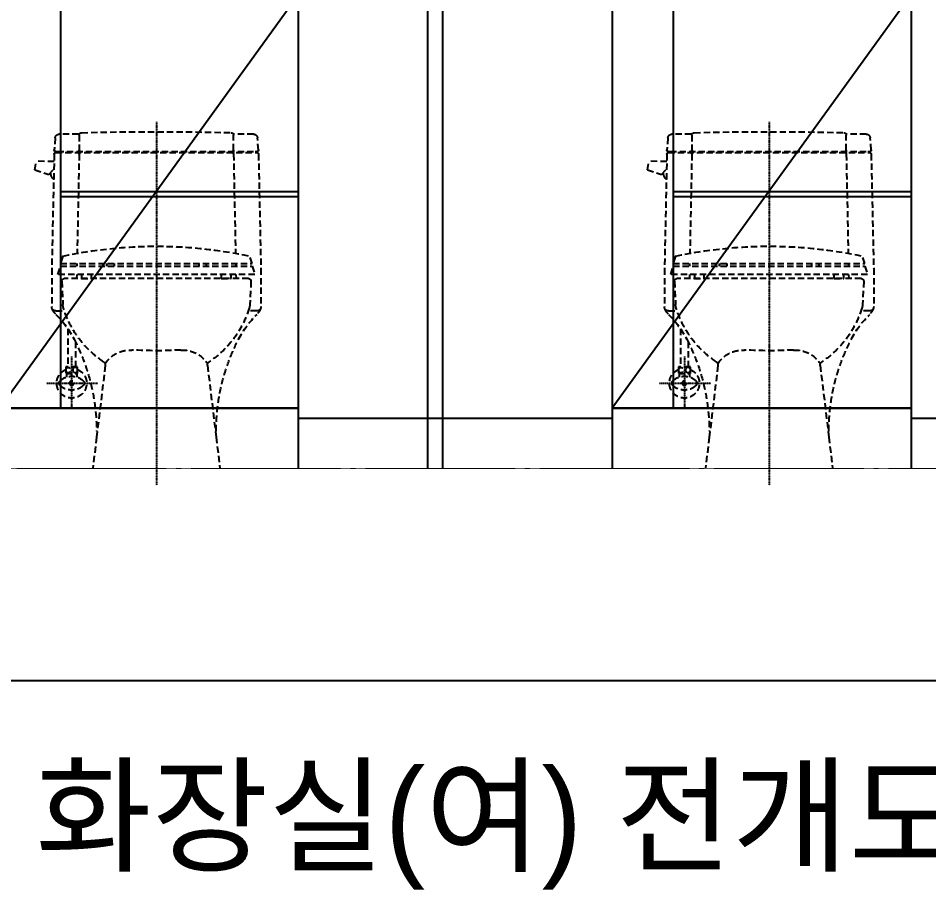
# Model space of a CAD drawing. Header units: millimetres. Extents: x 555 to 100215, y 750 to 17024.
# Drawn here: x 43533 to 45361, y 5429 to 7179 of the extents above; entities that cross this region are included whole.
import ezdxf
from ezdxf.enums import TextEntityAlignment as Align

# ---------------------------------------------------------------- set-up
doc = ezdxf.new("R2010")
doc.units = ezdxf.units.MM
doc.set_wipeout_variables(frame=1)
for name, pattern in [('CEN', [35, 30, -2, 1, -2]), ('CENTER', [2, 1.25, -0.25, 0.25, -0.25]), ('DASHDOT', [1, 0.5, -0.25, 0, -0.25]), ('HIDDEN', [9.525, 6.35, -3.175])]:
    doc.linetypes.add(name, pattern=pattern)
for name, color, linetype in [('4A.TEC TEXT 2', 3, 'Continuous'), ('4A.TEC 해치 1', 9, 'Continuous'), ('9', 9, 'Continuous'), ('CEN', 1, 'CEN'), ('CENTER', 1, 'CENTER'), ('DIM', 7, 'Continuous'), ('ELE', 7, 'Continuous'), ('ETC', 8, 'Continuous'), ('WAL', 3, 'Continuous')]:
    doc.layers.add(name, color=color, linetype=linetype)
doc.styles.add('나눔고딕', font='')
doc.styles.get('나눔고딕').set_extended_font_data('Dotum')

# ---------------------------------------------------------------- blocks, each defined once
blk = doc.blocks.new('A$C02A307A1')
at = {"layer": '9', "color": 8, "linetype": 'HIDDEN', "ltscale": 2}
for p, q in [((5, 673, 0), (6.9, 697.4, 0)), ((14.9, 704.8, 0), (53.8, 704.8, 0)), ((55, 672.8, 0), (55, 702.8, 0)), ((365, 702.8, 0), (365, 672.8, 0)), ((366.2, 704.8, 0), (405.1, 704.8, 0)), ((413.1, 697.4, 0), (415, 673, 0)), ((5, 664.9, 0), (0, 434.8, 0)), ((6.3, 667.3, 0), (8.7, 668.9, 0)), ((11.5, 669.8, 0), (8, 669.8, 0)), ((412, 667.8, 0), (8, 667.8, 0)), ((408.5, 669.8, 0), (11.5, 669.8, 0)), ((55, 664.8, 0), (51, 465.5, 0)), ((365, 664.8, 0), (369, 465.5, 0)), ((412, 669.8, 0), (408.5, 669.8, 0)), ((413.7, 667.3, 0), (411.3, 668.9, 0)), ((415, 664.9, 0), (420, 434.8, 0)), ((415.3, 649.8, 0), (451.3, 650.6, 0)), ((454.2, 633, 0), (451.3, 650.6, 0)), ((425.9, 624, 0), (415.7, 634.8, 0)), ((454.2, 633, 0), (425.9, 624, 0)), ((417.6, 614.8, 0), (416.1, 614.8, 0)), ((17.5, 444.8, 0), (22.5, 459.8, 0)), ((397.5, 459.8, 0), (402.5, 444.8, 0)), ((17.5, 439.8, 0), (12.5, 422.8, 0)), ((402.5, 444.8, 0), (17.5, 444.8, 0)), ((402.5, 439.8, 0), (17.5, 439.8, 0)), ((50.6, 444.8, 0), (50.5, 439.8, 0)), ((110, 444.8, 0), (110, 439.8, 0)), ((125, 444.8, 0), (125, 439.8, 0)), ((295, 444.8, 0), (295, 439.8, 0)), ((310, 444.8, 0), (310, 439.8, 0)), ((369.4, 444.8, 0), (369.5, 439.8, 0)), ((407.5, 422.8, 0), (402.5, 439.8, 0)), ((0, 434.8, 0), (0, 357.8, 0)), ((12.5, 422.8, 0), (407.5, 422.8, 0)), ((50.2, 422.8, 0), (50, 414.8, 0)), ((60, 414.8, 0), (60, 422.8, 0)), ((80, 422.8, 0), (80, 414.8, 0)), ((340, 414.8, 0), (340, 422.8, 0)), ((360, 422.8, 0), (360, 414.8, 0)), ((369.8, 422.8, 0), (370, 414.8, 0)), ((420, 434.8, 0), (420, 357.8, 0)), ((20, 409.5, 0), (22.4, 362.6, 0)), ((25, 414.8, 0), (395, 414.8, 0)), ((80, 414.8, 0), (60, 414.8, 0)), ((360, 414.8, 0), (340, 414.8, 0)), ((400, 409.5, 0), (397.6, 362.6, 0)), ((8, 349.8, 0), (25.1, 349.8, 0)), ((412, 349.8, 0), (394.9, 349.8, 0)), ((387.5, 313.6, 0), (387.5, 237.5, 0)), ((372.5, 287.8, 0), (372.5, 237.5, 0)), ((107.4, 240.2, 0), (90, 96.7, 0)), ((312.6, 240.2, 0), (330, 96.7, 0)), ((368, 237.5, 0), (392, 237.5, 0)), ((368, 224.5, 0), (368, 237.5, 0)), ((392, 224.5, 0), (368, 224.5, 0)), ((369.5, 224.5, 0), (369.5, 217.1, 0)), ((390.5, 224.5, 0), (390.5, 217.1, 0)), ((392, 237.5, 0), (392, 224.5, 0)), ((90, 96.7, 0), (82.5, 34.8, 0)), ((330, 96.7, 0), (337.5, 34.8, 0))]:
    blk.add_line(p, q, dxfattribs=at)
for centre, radius in [((373, 231.2, 0), 5), ((386.9, 230.9, 0), 5), ((380, 204.8, 0), 4.5)]:
    blk.add_circle(centre, radius, dxfattribs=at)
for centre, radius, start, end in [((14.9, 696.8, 0), 8, 90, 175.5165), ((53.8, 707.8, 0), 3, 270, 321.316), ((60, 702.8, 0), 5, 141.316, 180), ((60, 702.8, 0), 5, 91.5278, 141.316), ((210, -4921.2, 0), 5631, 88.4722, 91.5278), ((360, 702.8, 0), 5, 38.684, 88.4722), ((366.2, 707.8, 0), 3, 218.684, 270), ((360, 702.8, 0), 5, 0, 38.684), ((405.1, 696.8, 0), 8, 4.4835, 90), ((8, 672.8, 0), 3, 175.5165, 270), ((8, 664.8, 0), 3, 124.3441, 178.7548), ((8, 664.8, 0), 3, 90, 124.3441), ((11.5, 664.8, 0), 5, 90, 124.3441), ((58, 672.8, 0), 3, 180, 270), ((58, 664.8, 0), 3, 90, 178.8561), ((362, 672.8, 0), 3, 270, 0), ((362, 664.8, 0), 3, 1.1439, 90), ((408.5, 664.8, 0), 5, 55.6559, 90), ((412, 672.8, 0), 3, 270, 4.4835), ((412, 664.8, 0), 3, 55.6559, 90), ((412, 664.8, 0), 3, 0, 55.6559), ((397.3, 629.4, 0), 25, 324.3801, 356.5309), ((210, -409.1, 0), 888.9, 77.8229, 102.1771), ((25, 409.8, 0), 5, 90, 180), ((395, 409.8, 0), 5, 0, 90), ((8, 357.8, 0), 8, 180, 197.5009), ((29, 364.4, 0), 30, 197.5009, 225.3669), ((8, 357.8, 0), 8, 197.5009, 270), ((52.3, 364.1, 0), 30, 182.8696, 197.1667), ((214.7, 414.3, 0), 200, 197.1667, 236.3347), ((205.3, 414.3, 0), 200, 303.6653, 342.8333), ((367.7, 364.1, 0), 30, 342.8333, 357.1304), ((412, 357.8, 0), 8, 270, 342.499), ((391, 364.4, 0), 30, 314.6331, 342.4991), ((412, 357.8, 0), 8, 342.499, 0), ((-132.6, 200.7, 0), 200, 27.5064, 45.3669), ((552.6, 200.7, 0), 200, 134.6331, 152.4936), ((-310, 108.4, 0), 400, 360, 27.5064), ((730, 108.4, 0), 400, 152.4936, 180), ((157.6, 211.4, 0), 60, 86.869, 147.3829), ((210, 1170, 0), 900, 266.869, 273.131), ((262.4, 211.4, 0), 60, 32.6171, 93.131), ((99.4, 241.2, 0), 8, 353.0931, 56.3347), ((320.6, 241.2, 0), 8, 123.6653, 186.907), ((380, 204.8, 0), 30, 113.5783, 66.4219), ((362, 204.8, 0), 7, 132.501, 227.499), ((380, 185.1, 0), 33.6, 47.499, 132.501), ((398, 204.8, 0), 7, 312.501, 47.499), ((380, 224.4, 0), 33.6, 227.499, 312.501)]:
    blk.add_arc(centre, radius, start, end, dxfattribs=at)
at = {"layer": 'CENTER', "color": 1, "linetype": 'DASHDOT'}
for p, q in [((210, 729.6, 0), (210, 0, 0)), ((380, 258.2, 0), (380, 155.2, 0)), ((430.8, 204.8, 0), (327.2, 204.8, 0))]:
    blk.add_line(p, q, dxfattribs=at)
blk = doc.blocks.new('zw$D37')
at = {"layer": 'ELE', "color": 6}
for p, q in [((290, 1904.8, 0), (290, 34.8, 0)), ((890, 1904.8, 0), (890, 34.8, 0)), ((1520, 1904.8, 0), (1520, 34.8, 0)), ((890, 154.8, 0), (290, 154.8, 0)), ((890, 154.8, 0), (290, 154.8, 0)), ((290, 154.8), (890, 154.8, 0)), ((2120, 154.8, 0), (1520, 154.8, 0)), ((2120, 154.8, 0), (1520, 154.8, 0)), ((1520, 154.8, 0), (2120, 154.8, 0)), ((290, 134.8, 0), (0, 134.8, 0)), ((1230, 134.8, 0), (890, 134.8, 0)), ((1520, 134.8, 0), (1230, 134.8, 0))]:
    blk.add_line(p, q, dxfattribs=at)
at = {"layer": 'ELE', "color": 8}
for p, q in [((767.5, 1052.3, 0), (767.5, 154.8, 0)), ((1997.5, 1052.3, 0), (1997.5, 154.8, 0)), ((767.5, 589.8, 0), (290, 589.8, 0)), ((1997.5, 589.8, 0), (1520, 589.8, 0)), ((767.5, 579.8, 0), (290, 579.8, 0)), ((1997.5, 579.8, 0), (1520, 579.8, 0))]:
    blk.add_line(p, q, dxfattribs=at)
at = {"layer": 'ELE', "color": 5, "linetype": 'HIDDEN', "ltscale": 0.2, "elevation": 0}
for points in [[(1230, 34.8), (1230, 1904.8)], [(1260, 34.8), (1260, 1904.8)]]:
    blk.add_lwpolyline(points, dxfattribs=at)
at = {"layer": 'ETC', "color": 1}
for p, q in [((290, 984.8, 0), (890, 154.8, 0)), ((1520, 984.8, 0), (2120, 154.8, 0))]:
    blk.add_line(p, q, dxfattribs=at)
at = {"layer": 'DIM', "color": 8}
for p in [(365, 0, 0), (1595, 0, 0)]:
    blk.add_blockref('A$C02A307A1', p, dxfattribs=at)

msp = doc.modelspace()

# ---------------------------------------------------------------- linework, layer by layer
at = {"color": 8}
for p, q in [((43815.2, 8676.39, 0), (43815.2, 6276.39, 0)), ((44415.2, 8676.39, 0), (44415.2, 6276.39, 0)), ((45015.2, 8676.39, 0), (45015.2, 6276.39, 0)), ((43155.2, 7176.39, 0), (47075.2, 7176.39, 0)), ((43155.2, 6876.39, 0), (47075.2, 6876.39, 0)), ((43155.2, 6576.39, 0), (47075.2, 6576.39, 0))]:
    msp.add_line(p, q, dxfattribs=at)
at = {"color": 4}
msp.add_line((47475, 5848.44), (25755, 5848.44), dxfattribs=at)
at = {"layer": 'CEN', "ltscale": 10}
msp.add_line((42830.2, 6276.39, 0), (47375.2, 6276.39, 0), dxfattribs=at)
at = {"layer": 'WAL', "elevation": 0}
msp.add_lwpolyline([(43155.2, 8676.39), (47075.2, 8676.39), (47075.2, 6276.39), (43155.2, 6276.39)], dxfattribs=at)

# ---------------------------------------------------------------- texts
at = {"layer": '4A.TEC TEXT 2', "color": 3, "style": '나눔고딕'}
msp.add_text("화장실(여) 전개도 'F'", height=186.3, dxfattribs=at).set_placement((44655.51, 5578.3), align=Align.MIDDLE_CENTER)

# ---------------------------------------------------------------- next in the draw order: wipeouts: each hides what was drawn before it
msp.add_wipeout([(43155.2, 6276.39), (43155.2, 8176.39), (45615.2, 8176.39), (45615.2, 6276.39)]).translate(0, 0, 0).dxf.layer = '4A.TEC 해치 1'

# ---------------------------------------------------------------- next in the draw order: block references
at = {"xscale": -1}
msp.add_blockref('zw$D37', (45615.2, 6241.6, 0), dxfattribs=at)

doc.saveas('drawing.dxf')
